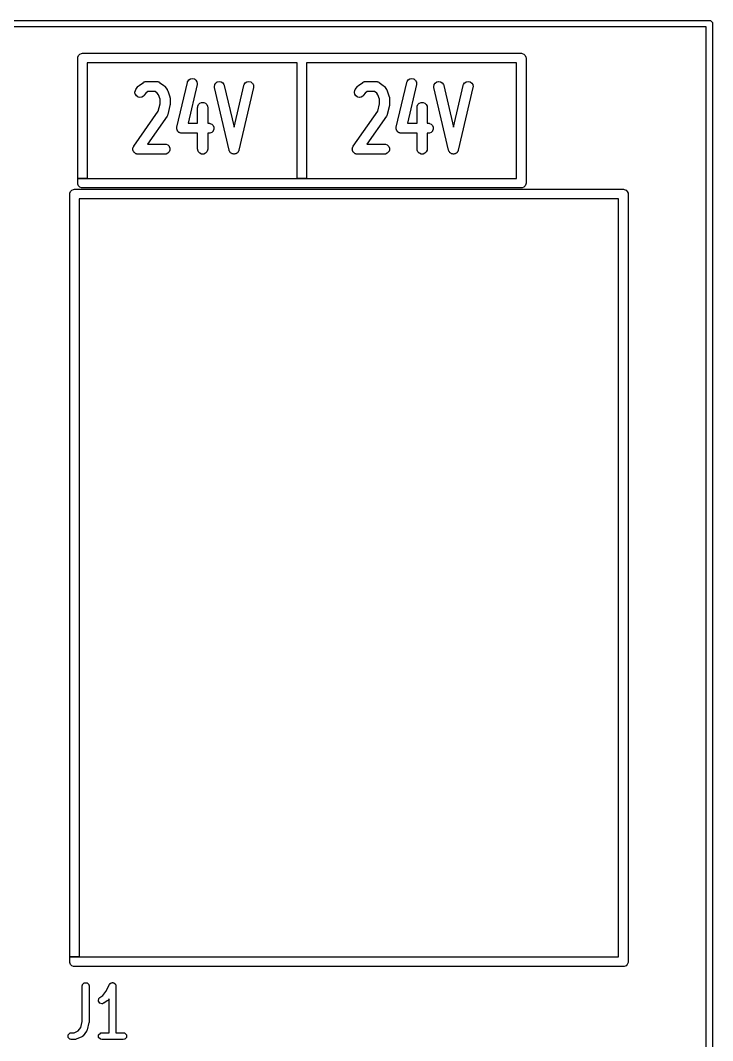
# Model space of a CAD drawing. Header units: inches. Extents: x 0 to 2.68, y 0 to 2.67.
# Drawn here: x 2.244 to 2.679, y 2.03 to 2.671 of the extents above; entities that cross this region are included whole.
import ezdxf

# ---------------------------------------------------------------- set-up
doc = ezdxf.new("R2010")
doc.units = ezdxf.units.IN
doc.header["$MEASUREMENT"] = 0
doc.layers.add('Edge.Cuts', color=254, linetype='CONTINUOUS', true_color=0xd0d2cd)

msp = doc.modelspace()

# ---------------------------------------------------------------- linework, layer by layer
at = {"layer": 'Edge.Cuts', "linetype": 'CONTINUOUS'}
for p, q in [((0, 2.67126), (2.67717, 2.67126)), ((2.67717, 2.67126), (2.67792, 2.67111)), ((2.67792, 2.67111), (2.67898, 2.67004)), ((2.67898, 2.67004), (2.67913, 2.66929)), ((2.67913, 2.66929), (2.67913, 0)), ((2.6752, 2.66732), (0.00197, 2.66732)), ((2.6752, 0.00197), (2.6752, 2.66732)), ((2.28051, 2.64764), (2.28057, 2.64821)), ((2.28057, 2.64821), (2.28101, 2.64928)), ((2.28101, 2.64928), (2.28182, 2.65009)), ((2.28182, 2.65009), (2.28289, 2.65053)), ((2.28289, 2.65053), (2.28346, 2.65059)), ((2.28346, 2.65059), (2.55906, 2.65059)), ((2.55906, 2.65059), (2.55963, 2.65053)), ((2.55963, 2.65053), (2.5607, 2.65009)), ((2.5607, 2.65009), (2.56151, 2.64928)), ((2.56151, 2.64928), (2.56195, 2.64821)), ((2.56195, 2.64821), (2.56201, 2.64764)), ((2.28051, 2.57185), (2.28051, 2.64764)), ((2.41831, 2.64469), (2.28642, 2.64469)), ((2.28642, 2.64469), (2.28642, 2.57185)), ((2.41831, 2.57185), (2.41831, 2.64469)), ((2.5561, 2.64469), (2.42421, 2.64469)), ((2.42421, 2.64469), (2.42421, 2.57185)), ((2.5561, 2.57185), (2.5561, 2.64469)), ((2.56201, 2.64764), (2.56201, 2.5689)), ((2.31697, 2.62779), (2.31829, 2.62966)), ((2.31829, 2.62966), (2.3183, 2.62968)), ((2.3183, 2.62968), (2.31852, 2.62993)), ((2.31852, 2.62993), (2.31855, 2.62998)), ((2.31855, 2.62998), (2.31858, 2.63003)), ((2.31858, 2.63003), (2.31863, 2.63007)), ((2.31863, 2.63007), (2.31867, 2.63012)), ((2.31867, 2.63012), (2.31872, 2.63016)), ((2.31872, 2.63016), (2.31877, 2.63019)), ((2.31877, 2.63019), (2.31902, 2.63041)), ((2.31902, 2.63041), (2.31904, 2.63042)), ((2.31904, 2.63042), (2.32166, 2.63229)), ((2.32166, 2.63229), (2.32168, 2.6323)), ((2.32168, 2.6323), (2.32171, 2.63232)), ((2.32171, 2.63233), (2.32177, 2.63237)), ((2.32171, 2.63232), (2.32171, 2.63233)), ((2.32177, 2.63237), (2.32182, 2.63239)), ((2.32182, 2.63239), (2.32218, 2.63259)), ((2.32218, 2.63259), (2.32223, 2.63261)), ((2.32223, 2.63261), (2.32254, 2.63269)), ((2.32254, 2.63269), (2.32284, 2.63281)), ((2.32284, 2.63281), (2.3229, 2.63282)), ((2.3229, 2.63282), (2.32331, 2.63286)), ((2.32331, 2.63286), (2.32335, 2.63287)), ((2.32335, 2.63287), (2.32343, 2.63288)), ((2.32343, 2.63288), (2.32343, 2.63288)), ((2.32343, 2.63288), (2.32347, 2.63288)), ((2.32347, 2.63288), (2.32349, 2.63288)), ((2.32349, 2.63288), (2.33005, 2.63288)), ((2.33005, 2.63288), (2.33007, 2.63288)), ((2.33007, 2.63288), (2.33011, 2.63288)), ((2.33011, 2.63288), (2.33011, 2.63288)), ((2.33011, 2.63288), (2.33019, 2.63287)), ((2.33019, 2.63287), (2.33023, 2.63286)), ((2.33023, 2.63286), (2.33065, 2.63282)), ((2.33065, 2.63282), (2.3307, 2.63281)), ((2.3307, 2.63281), (2.331, 2.63269)), ((2.331, 2.63269), (2.33131, 2.63261)), ((2.33131, 2.63261), (2.33137, 2.63259)), ((2.33137, 2.63259), (2.33173, 2.63239)), ((2.33173, 2.63239), (2.33177, 2.63237)), ((2.33177, 2.63237), (2.33183, 2.63233)), ((2.33183, 2.63233), (2.33183, 2.63232)), ((2.33183, 2.63232), (2.33187, 2.6323)), ((2.33187, 2.6323), (2.33188, 2.63229)), ((2.33188, 2.63229), (2.33451, 2.63042)), ((2.33451, 2.63042), (2.33452, 2.63041)), ((2.33452, 2.63041), (2.33477, 2.63019)), ((2.33477, 2.63019), (2.33483, 2.63016)), ((2.33483, 2.63016), (2.33487, 2.63012)), ((2.33487, 2.63012), (2.33491, 2.63007)), ((2.33491, 2.63007), (2.33496, 2.63003)), ((2.33496, 2.63003), (2.335, 2.62998)), ((2.335, 2.62998), (2.33503, 2.62993)), ((2.33503, 2.62993), (2.33525, 2.62968)), ((2.33525, 2.62968), (2.33526, 2.62966)), ((2.33526, 2.62966), (2.33657, 2.62779)), ((2.34273, 2.6042), (2.3493, 2.63232)), ((2.3493, 2.63234), (2.34949, 2.63289)), ((2.3493, 2.63232), (2.3493, 2.63234)), ((2.34949, 2.63289), (2.34951, 2.63294)), ((2.34951, 2.63294), (2.35018, 2.63388)), ((2.35543, 2.63089), (2.34977, 2.60663)), ((2.35018, 2.63388), (2.35024, 2.63393)), ((2.35024, 2.63393), (2.35122, 2.63454)), ((2.35122, 2.63454), (2.35129, 2.63456)), ((2.35129, 2.63456), (2.35243, 2.63475)), ((2.35243, 2.63475), (2.3525, 2.63475)), ((2.3525, 2.63475), (2.35363, 2.63449)), ((2.35363, 2.63449), (2.3537, 2.63446)), ((2.3537, 2.63446), (2.35463, 2.63378)), ((2.35463, 2.63378), (2.35468, 2.63373)), ((2.35468, 2.63373), (2.35529, 2.63275)), ((2.35529, 2.63275), (2.35532, 2.63268)), ((2.35532, 2.63268), (2.35551, 2.63154)), ((2.35551, 2.63148), (2.35543, 2.63091)), ((2.35543, 2.63091), (2.35543, 2.63089)), ((2.35551, 2.63154), (2.35551, 2.63148)), ((2.36628, 2.62967), (2.36646, 2.6308)), ((2.36628, 2.62961), (2.36628, 2.62967)), ((2.36635, 2.62903), (2.36628, 2.62961)), ((2.36636, 2.62902), (2.36635, 2.62903)), ((2.37554, 2.58965), (2.36636, 2.62902)), ((2.36646, 2.6308), (2.36649, 2.63088)), ((2.36649, 2.63088), (2.3671, 2.63185)), ((2.3671, 2.63185), (2.36715, 2.63191)), ((2.36715, 2.63191), (2.36809, 2.63258)), ((2.36809, 2.63258), (2.36816, 2.63261)), ((2.36816, 2.63261), (2.36928, 2.63287)), ((2.36928, 2.63287), (2.36936, 2.63288)), ((2.36936, 2.63288), (2.37049, 2.63269)), ((2.37049, 2.63269), (2.37057, 2.63266)), ((2.37057, 2.63266), (2.37154, 2.63205)), ((2.37154, 2.63205), (2.3716, 2.632)), ((2.3716, 2.632), (2.37227, 2.63107)), ((2.37227, 2.63107), (2.3723, 2.63101)), ((2.3723, 2.63101), (2.37248, 2.63047)), ((2.37248, 2.63047), (2.37249, 2.63045)), ((2.37249, 2.63045), (2.37861, 2.60422)), ((2.37861, 2.60422), (2.38473, 2.63045)), ((2.39086, 2.62902), (2.38168, 2.58965)), ((2.38473, 2.63047), (2.38492, 2.63101)), ((2.38473, 2.63045), (2.38473, 2.63047)), ((2.38492, 2.63101), (2.38495, 2.63107)), ((2.38495, 2.63107), (2.38562, 2.632)), ((2.38562, 2.632), (2.38567, 2.63205)), ((2.38567, 2.63205), (2.38665, 2.63266)), ((2.38665, 2.63266), (2.38672, 2.63269)), ((2.38672, 2.63269), (2.38786, 2.63288)), ((2.38786, 2.63288), (2.38794, 2.63287)), ((2.38794, 2.63287), (2.38906, 2.63261)), ((2.38906, 2.63261), (2.38913, 2.63258)), ((2.38913, 2.63258), (2.39007, 2.63191)), ((2.39007, 2.63191), (2.39012, 2.63185)), ((2.39012, 2.63185), (2.39073, 2.63088)), ((2.39073, 2.63088), (2.39075, 2.6308)), ((2.39075, 2.6308), (2.39094, 2.62967)), ((2.39087, 2.62903), (2.39086, 2.62902)), ((2.39094, 2.62961), (2.39087, 2.62903)), ((2.39094, 2.62967), (2.39094, 2.62961)), ((2.45477, 2.62779), (2.45608, 2.62966)), ((2.45608, 2.62966), (2.45609, 2.62968)), ((2.45609, 2.62968), (2.45631, 2.62993)), ((2.45631, 2.62993), (2.45634, 2.62998)), ((2.45634, 2.62998), (2.45638, 2.63003)), ((2.45638, 2.63003), (2.45643, 2.63007)), ((2.45643, 2.63007), (2.45647, 2.63012)), ((2.45647, 2.63012), (2.45651, 2.63016)), ((2.45651, 2.63016), (2.45656, 2.63019)), ((2.45656, 2.63019), (2.45682, 2.63041)), ((2.45682, 2.63041), (2.45683, 2.63042)), ((2.45683, 2.63042), (2.45946, 2.63229)), ((2.45946, 2.63229), (2.45947, 2.6323)), ((2.45947, 2.6323), (2.4595, 2.63232)), ((2.4595, 2.63232), (2.45951, 2.63233)), ((2.45951, 2.63233), (2.45957, 2.63237)), ((2.45957, 2.63237), (2.45961, 2.63239)), ((2.45961, 2.63239), (2.45997, 2.63259)), ((2.45997, 2.63259), (2.46003, 2.63261)), ((2.46003, 2.63261), (2.46034, 2.63269)), ((2.46034, 2.63269), (2.46063, 2.63281)), ((2.46063, 2.63281), (2.46069, 2.63282)), ((2.46069, 2.63282), (2.4611, 2.63286)), ((2.4611, 2.63286), (2.46115, 2.63287)), ((2.46115, 2.63287), (2.46123, 2.63288)), ((2.46123, 2.63288), (2.46123, 2.63288)), ((2.46123, 2.63288), (2.46127, 2.63288)), ((2.46127, 2.63288), (2.46129, 2.63288)), ((2.46129, 2.63288), (2.46785, 2.63288)), ((2.46785, 2.63288), (2.46787, 2.63288)), ((2.46787, 2.63288), (2.4679, 2.63288)), ((2.4679, 2.63288), (2.46791, 2.63288)), ((2.46791, 2.63288), (2.46798, 2.63287)), ((2.46798, 2.63287), (2.46803, 2.63286)), ((2.46803, 2.63286), (2.46844, 2.63282)), ((2.46844, 2.63282), (2.4685, 2.63281)), ((2.4685, 2.63281), (2.46879, 2.63269)), ((2.46879, 2.63269), (2.46911, 2.63261)), ((2.46911, 2.63261), (2.46916, 2.63259)), ((2.46916, 2.63259), (2.46952, 2.63239)), ((2.46952, 2.63239), (2.46956, 2.63237)), ((2.46956, 2.63237), (2.46963, 2.63233)), ((2.46963, 2.63233), (2.46963, 2.63232)), ((2.46963, 2.63232), (2.46966, 2.6323)), ((2.46966, 2.6323), (2.46968, 2.63229)), ((2.46968, 2.63229), (2.4723, 2.63042)), ((2.4723, 2.63042), (2.47232, 2.63041)), ((2.47232, 2.63041), (2.47257, 2.63019)), ((2.47257, 2.63019), (2.47262, 2.63016)), ((2.47262, 2.63016), (2.47266, 2.63012)), ((2.47266, 2.63012), (2.47271, 2.63007)), ((2.47271, 2.63007), (2.47275, 2.63003)), ((2.47275, 2.63003), (2.47279, 2.62998)), ((2.47279, 2.62998), (2.47282, 2.62993)), ((2.47282, 2.62993), (2.47304, 2.62968)), ((2.47304, 2.62968), (2.47305, 2.62966)), ((2.47305, 2.62966), (2.47437, 2.62779)), ((2.48053, 2.6042), (2.48709, 2.63232)), ((2.48709, 2.63232), (2.4871, 2.63234)), ((2.4871, 2.63234), (2.48728, 2.63289)), ((2.48728, 2.63289), (2.48731, 2.63294)), ((2.48731, 2.63294), (2.48798, 2.63388)), ((2.49322, 2.63089), (2.48756, 2.60663)), ((2.48798, 2.63388), (2.48804, 2.63393)), ((2.48804, 2.63393), (2.48901, 2.63454)), ((2.48901, 2.63454), (2.48909, 2.63456)), ((2.48909, 2.63456), (2.49022, 2.63475)), ((2.49022, 2.63475), (2.4903, 2.63475)), ((2.4903, 2.63475), (2.49142, 2.63449)), ((2.49142, 2.63449), (2.49149, 2.63446)), ((2.49149, 2.63446), (2.49243, 2.63378)), ((2.49243, 2.63378), (2.49248, 2.63373)), ((2.49248, 2.63373), (2.49309, 2.63275)), ((2.49309, 2.63275), (2.49312, 2.63268)), ((2.49312, 2.63268), (2.4933, 2.63154)), ((2.49323, 2.63091), (2.49322, 2.63089)), ((2.4933, 2.63148), (2.49323, 2.63091)), ((2.4933, 2.63154), (2.4933, 2.63148)), ((2.50407, 2.62967), (2.50426, 2.6308)), ((2.50407, 2.62961), (2.50407, 2.62967)), ((2.50415, 2.62903), (2.50407, 2.62961)), ((2.50415, 2.62902), (2.50415, 2.62903)), ((2.51334, 2.58965), (2.50415, 2.62902)), ((2.50426, 2.6308), (2.50429, 2.63088)), ((2.50429, 2.63088), (2.5049, 2.63185)), ((2.5049, 2.63185), (2.50495, 2.63191)), ((2.50495, 2.63191), (2.50588, 2.63258)), ((2.50588, 2.63258), (2.50595, 2.63261)), ((2.50595, 2.63261), (2.50708, 2.63287)), ((2.50708, 2.63287), (2.50715, 2.63288)), ((2.50715, 2.63288), (2.50829, 2.63269)), ((2.50829, 2.63269), (2.50836, 2.63266)), ((2.50836, 2.63266), (2.50934, 2.63205)), ((2.50934, 2.63205), (2.5094, 2.632)), ((2.5094, 2.632), (2.51007, 2.63107)), ((2.51007, 2.63107), (2.51009, 2.63101)), ((2.51009, 2.63101), (2.51028, 2.63047)), ((2.51028, 2.63047), (2.51029, 2.63045)), ((2.51029, 2.63045), (2.5164, 2.60422)), ((2.5164, 2.60422), (2.52252, 2.63045)), ((2.52866, 2.62902), (2.51947, 2.58965)), ((2.52252, 2.63045), (2.52253, 2.63047)), ((2.52253, 2.63047), (2.52271, 2.63101)), ((2.52271, 2.63101), (2.52274, 2.63107)), ((2.52274, 2.63107), (2.52341, 2.632)), ((2.52341, 2.632), (2.52347, 2.63205)), ((2.52347, 2.63205), (2.52445, 2.63266)), ((2.52445, 2.63266), (2.52452, 2.63269)), ((2.52452, 2.63269), (2.52566, 2.63288)), ((2.52566, 2.63288), (2.52573, 2.63287)), ((2.52573, 2.63287), (2.52685, 2.63261)), ((2.52685, 2.63261), (2.52692, 2.63258)), ((2.52692, 2.63258), (2.52786, 2.63191)), ((2.52786, 2.63191), (2.52791, 2.63185)), ((2.52791, 2.63185), (2.52852, 2.63088)), ((2.52852, 2.63088), (2.52855, 2.6308)), ((2.52855, 2.6308), (2.52874, 2.62967)), ((2.52874, 2.62961), (2.52866, 2.62903)), ((2.52866, 2.62903), (2.52866, 2.62902)), ((2.52874, 2.62967), (2.52874, 2.62961)), ((2.31641, 2.62609), (2.31666, 2.62721)), ((2.31641, 2.62601), (2.31641, 2.62609)), ((2.31661, 2.62488), (2.31641, 2.62601)), ((2.31664, 2.62481), (2.31661, 2.62488)), ((2.31726, 2.62383), (2.31664, 2.62481)), ((2.31666, 2.62721), (2.31668, 2.62727)), ((2.31668, 2.62727), (2.31696, 2.62777)), ((2.31696, 2.62777), (2.31697, 2.62779)), ((2.31731, 2.62378), (2.31726, 2.62383)), ((2.31825, 2.62312), (2.31731, 2.62378)), ((2.31832, 2.62309), (2.31825, 2.62312)), ((2.31945, 2.62284), (2.31832, 2.62309)), ((2.31952, 2.62284), (2.31945, 2.62284)), ((2.32066, 2.62304), (2.31952, 2.62284)), ((2.32073, 2.62306), (2.32066, 2.62304)), ((2.3217, 2.62368), (2.32073, 2.62306)), ((2.32175, 2.62372), (2.3217, 2.62368)), ((2.32212, 2.62416), (2.32175, 2.62372)), ((2.32213, 2.62418), (2.32212, 2.62416)), ((2.32314, 2.62561), (2.32213, 2.62418)), ((2.3245, 2.62658), (2.32314, 2.62561)), ((2.32904, 2.62658), (2.3245, 2.62658)), ((2.33041, 2.62561), (2.32904, 2.62658)), ((2.33116, 2.62453), (2.33041, 2.62561)), ((2.33215, 2.6217), (2.33116, 2.62453)), ((2.33657, 2.62779), (2.33658, 2.62777)), ((2.33658, 2.62777), (2.33665, 2.62764)), ((2.33665, 2.62764), (2.33668, 2.62761)), ((2.33668, 2.62761), (2.33671, 2.62757)), ((2.33671, 2.62757), (2.33678, 2.62741)), ((2.33678, 2.62741), (2.33686, 2.62727)), ((2.33686, 2.62727), (2.33688, 2.62721)), ((2.33688, 2.62721), (2.33689, 2.62717)), ((2.33689, 2.62717), (2.33696, 2.62704)), ((2.33696, 2.62704), (2.33696, 2.62702)), ((2.33696, 2.62702), (2.33827, 2.62327)), ((2.33827, 2.62327), (2.33828, 2.62325)), ((2.33828, 2.62325), (2.33836, 2.62294)), ((2.33836, 2.62294), (2.33838, 2.62288)), ((2.33838, 2.62288), (2.33839, 2.62283)), ((2.33839, 2.62283), (2.3384, 2.62276)), ((2.3384, 2.62276), (2.33842, 2.62269)), ((2.33842, 2.62269), (2.33842, 2.62263)), ((2.33842, 2.62263), (2.33842, 2.62257)), ((2.33842, 2.62257), (2.33845, 2.62225)), ((2.4542, 2.62609), (2.45445, 2.62721)), ((2.4542, 2.62601), (2.4542, 2.62609)), ((2.4544, 2.62488), (2.4542, 2.62601)), ((2.45443, 2.62481), (2.4544, 2.62488)), ((2.45505, 2.62383), (2.45443, 2.62481)), ((2.45445, 2.62721), (2.45447, 2.62727)), ((2.45447, 2.62727), (2.45476, 2.62777)), ((2.45476, 2.62777), (2.45477, 2.62779)), ((2.4551, 2.62378), (2.45505, 2.62383)), ((2.45605, 2.62312), (2.4551, 2.62378)), ((2.45612, 2.62309), (2.45605, 2.62312)), ((2.45724, 2.62284), (2.45612, 2.62309)), ((2.45732, 2.62284), (2.45724, 2.62284)), ((2.45845, 2.62304), (2.45732, 2.62284)), ((2.45853, 2.62306), (2.45845, 2.62304)), ((2.4595, 2.62368), (2.45853, 2.62306)), ((2.45954, 2.62372), (2.4595, 2.62368)), ((2.45992, 2.62416), (2.45954, 2.62372)), ((2.45993, 2.62418), (2.45992, 2.62416)), ((2.46093, 2.62561), (2.45993, 2.62418)), ((2.4623, 2.62658), (2.46093, 2.62561)), ((2.46684, 2.62658), (2.4623, 2.62658)), ((2.4682, 2.62561), (2.46684, 2.62658)), ((2.46896, 2.62453), (2.4682, 2.62561)), ((2.46995, 2.6217), (2.46896, 2.62453)), ((2.47437, 2.62779), (2.47438, 2.62777)), ((2.47438, 2.62777), (2.47445, 2.62764)), ((2.47445, 2.62764), (2.47447, 2.62761)), ((2.47447, 2.62761), (2.47451, 2.62757)), ((2.47451, 2.62757), (2.47458, 2.62741)), ((2.47458, 2.62741), (2.47466, 2.62727)), ((2.47466, 2.62727), (2.47468, 2.62721)), ((2.47468, 2.62721), (2.47469, 2.62717)), ((2.47469, 2.62717), (2.47475, 2.62704)), ((2.47475, 2.62704), (2.47476, 2.62702)), ((2.47476, 2.62702), (2.47607, 2.62327)), ((2.47607, 2.62327), (2.47608, 2.62325)), ((2.47608, 2.62325), (2.47615, 2.62294)), ((2.47615, 2.62294), (2.47617, 2.62288)), ((2.47617, 2.62288), (2.47619, 2.62283)), ((2.47619, 2.62283), (2.4762, 2.62276)), ((2.4762, 2.62276), (2.47621, 2.62269)), ((2.47621, 2.62269), (2.47622, 2.62263)), ((2.47622, 2.62263), (2.47621, 2.62257)), ((2.47621, 2.62257), (2.47625, 2.62225)), ((2.33106, 2.61417), (2.33215, 2.61885)), ((2.33215, 2.61885), (2.33215, 2.6217)), ((2.33837, 2.61777), (2.33706, 2.61214)), ((2.33838, 2.61783), (2.33837, 2.61779)), ((2.33837, 2.61779), (2.33837, 2.61777)), ((2.33839, 2.61789), (2.33838, 2.61783)), ((2.33838, 2.61783), (2.33838, 2.61783)), ((2.33842, 2.61812), (2.33839, 2.61789)), ((2.33845, 2.61836), (2.33842, 2.61812)), ((2.33845, 2.62225), (2.33845, 2.62223)), ((2.33845, 2.62223), (2.33845, 2.61848)), ((2.33845, 2.61848), (2.33845, 2.61846)), ((2.33845, 2.61846), (2.33845, 2.61842)), ((2.33845, 2.61842), (2.33845, 2.61842)), ((2.33845, 2.61842), (2.33845, 2.61836)), ((2.35577, 2.61661), (2.35578, 2.61663)), ((2.35577, 2.60663), (2.35577, 2.61661)), ((2.35578, 2.61663), (2.35583, 2.6172)), ((2.35583, 2.6172), (2.35585, 2.61726)), ((2.35585, 2.61726), (2.35629, 2.61832)), ((2.35629, 2.61832), (2.35633, 2.61839)), ((2.35633, 2.61839), (2.35714, 2.6192)), ((2.35714, 2.6192), (2.35721, 2.61925)), ((2.35721, 2.61925), (2.35827, 2.61969)), ((2.35827, 2.61969), (2.35835, 2.6197)), ((2.35835, 2.6197), (2.3595, 2.6197)), ((2.3595, 2.6197), (2.35958, 2.61969)), ((2.35958, 2.61969), (2.36064, 2.61925)), ((2.36064, 2.61925), (2.3607, 2.6192)), ((2.3607, 2.6192), (2.36152, 2.61839)), ((2.36152, 2.61839), (2.36156, 2.61832)), ((2.36156, 2.61832), (2.362, 2.61726)), ((2.362, 2.61726), (2.36202, 2.6172)), ((2.36202, 2.6172), (2.36207, 2.61663)), ((2.36207, 2.61663), (2.36207, 2.61661)), ((2.36207, 2.61661), (2.36207, 2.60663)), ((2.46886, 2.61417), (2.46995, 2.61885)), ((2.46995, 2.61885), (2.46995, 2.6217)), ((2.47616, 2.61777), (2.47485, 2.61214)), ((2.47617, 2.61779), (2.47616, 2.61777)), ((2.47619, 2.61789), (2.47617, 2.61783)), ((2.47617, 2.61783), (2.47617, 2.61783)), ((2.47617, 2.61783), (2.47617, 2.61779)), ((2.47621, 2.61812), (2.47619, 2.61789)), ((2.47624, 2.61836), (2.47621, 2.61812)), ((2.47625, 2.61846), (2.47624, 2.61842)), ((2.47624, 2.61842), (2.47624, 2.61842)), ((2.47624, 2.61842), (2.47624, 2.61836)), ((2.47625, 2.62225), (2.47625, 2.62223)), ((2.47625, 2.62223), (2.47625, 2.61848)), ((2.47625, 2.61848), (2.47625, 2.61846)), ((2.49357, 2.61663), (2.49363, 2.6172)), ((2.49357, 2.61661), (2.49357, 2.61663)), ((2.49357, 2.60663), (2.49357, 2.61661)), ((2.49363, 2.6172), (2.49364, 2.61726)), ((2.49364, 2.61726), (2.49408, 2.61832)), ((2.49408, 2.61832), (2.49412, 2.61839)), ((2.49412, 2.61839), (2.49494, 2.6192)), ((2.49494, 2.6192), (2.495, 2.61925)), ((2.495, 2.61925), (2.49607, 2.61969)), ((2.49607, 2.61969), (2.49614, 2.6197)), ((2.49614, 2.6197), (2.4973, 2.6197)), ((2.4973, 2.6197), (2.49737, 2.61969)), ((2.49737, 2.61969), (2.49843, 2.61925)), ((2.49843, 2.61925), (2.4985, 2.6192)), ((2.4985, 2.6192), (2.49931, 2.61839)), ((2.49931, 2.61839), (2.49936, 2.61832)), ((2.49936, 2.61832), (2.4998, 2.61726)), ((2.4998, 2.61726), (2.49981, 2.6172)), ((2.49981, 2.6172), (2.49987, 2.61663)), ((2.49987, 2.61663), (2.49987, 2.61661)), ((2.49987, 2.61661), (2.49987, 2.60663)), ((2.31566, 2.59217), (2.33106, 2.61417)), ((2.33657, 2.61105), (2.32429, 2.59351)), ((2.33658, 2.61107), (2.33657, 2.61105)), ((2.33683, 2.61151), (2.33658, 2.61107)), ((2.33684, 2.61152), (2.33683, 2.61151)), ((2.33686, 2.61157), (2.33684, 2.61152)), ((2.33687, 2.61158), (2.33686, 2.61158)), ((2.33686, 2.61158), (2.33686, 2.61157)), ((2.33686, 2.61157), (2.33686, 2.61157)), ((2.33688, 2.61163), (2.33687, 2.61158)), ((2.33687, 2.61158), (2.33687, 2.61158)), ((2.33689, 2.61164), (2.33688, 2.61163)), ((2.33705, 2.61212), (2.33689, 2.61164)), ((2.33706, 2.61214), (2.33705, 2.61212)), ((2.45346, 2.59217), (2.46886, 2.61417)), ((2.47437, 2.61105), (2.46209, 2.59351)), ((2.47438, 2.61107), (2.47437, 2.61105)), ((2.47462, 2.61151), (2.47438, 2.61107)), ((2.47463, 2.61152), (2.47462, 2.61151)), ((2.47466, 2.61157), (2.47463, 2.61152)), ((2.47468, 2.61163), (2.47466, 2.61158)), ((2.47466, 2.61158), (2.47466, 2.61158)), ((2.47466, 2.61158), (2.47466, 2.61158)), ((2.47466, 2.61158), (2.47466, 2.61157)), ((2.47466, 2.61157), (2.47466, 2.61157)), ((2.47485, 2.61212), (2.47468, 2.61164)), ((2.47468, 2.61164), (2.47468, 2.61163)), ((2.47485, 2.61214), (2.47485, 2.61212)), ((2.34265, 2.60361), (2.34271, 2.60401)), ((2.34266, 2.60355), (2.34265, 2.60361)), ((2.34271, 2.60323), (2.34266, 2.60355)), ((2.34271, 2.60406), (2.34272, 2.60414)), ((2.34271, 2.60401), (2.34271, 2.60406)), ((2.34272, 2.60414), (2.34273, 2.60418)), ((2.34272, 2.60414), (2.34272, 2.60414)), ((2.34273, 2.60418), (2.34273, 2.6042)), ((2.34977, 2.60663), (2.35577, 2.60663)), ((2.36207, 2.60663), (2.36286, 2.60663)), ((2.36286, 2.60663), (2.36288, 2.60663)), ((2.36288, 2.60663), (2.36346, 2.60658)), ((2.36346, 2.60658), (2.36351, 2.60656)), ((2.36351, 2.60656), (2.36458, 2.60612)), ((2.36458, 2.60612), (2.36464, 2.60608)), ((2.36464, 2.60608), (2.36546, 2.60526)), ((2.36546, 2.60526), (2.3655, 2.6052)), ((2.3655, 2.6052), (2.36594, 2.60414)), ((2.36594, 2.60414), (2.36595, 2.60406)), ((2.36595, 2.60406), (2.36595, 2.60291)), ((2.48045, 2.60361), (2.4805, 2.60401)), ((2.48045, 2.60355), (2.48045, 2.60361)), ((2.4805, 2.60323), (2.48045, 2.60355)), ((2.4805, 2.60406), (2.48052, 2.60414)), ((2.4805, 2.60401), (2.4805, 2.60406)), ((2.48052, 2.60414), (2.48053, 2.60418)), ((2.48052, 2.60414), (2.48052, 2.60414)), ((2.48053, 2.60418), (2.48053, 2.6042)), ((2.48756, 2.60663), (2.49357, 2.60663)), ((2.49987, 2.60663), (2.50066, 2.60663)), ((2.50066, 2.60663), (2.50068, 2.60663)), ((2.50068, 2.60663), (2.50125, 2.60658)), ((2.50125, 2.60658), (2.50131, 2.60656)), ((2.50131, 2.60656), (2.50237, 2.60612)), ((2.50237, 2.60612), (2.50244, 2.60608)), ((2.50244, 2.60608), (2.50325, 2.60526)), ((2.50325, 2.60526), (2.50329, 2.6052)), ((2.50329, 2.6052), (2.50373, 2.60414)), ((2.50373, 2.60414), (2.50375, 2.60406)), ((2.50375, 2.60406), (2.50375, 2.60291)), ((2.34271, 2.60291), (2.34271, 2.60323)), ((2.34272, 2.60283), (2.34271, 2.60291)), ((2.34281, 2.60263), (2.34272, 2.60283)), ((2.34284, 2.60241), (2.34281, 2.60263)), ((2.34287, 2.60234), (2.34284, 2.60241)), ((2.34304, 2.60207), (2.34287, 2.60234)), ((2.34316, 2.60177), (2.34304, 2.60207)), ((2.34321, 2.60171), (2.34316, 2.60177)), ((2.34336, 2.60155), (2.34321, 2.60171)), ((2.34348, 2.60136), (2.34336, 2.60155)), ((2.34353, 2.60131), (2.34348, 2.60136)), ((2.34379, 2.60112), (2.34353, 2.60131)), ((2.34402, 2.60089), (2.34379, 2.60112)), ((2.34408, 2.60085), (2.34402, 2.60089)), ((2.34429, 2.60076), (2.34408, 2.60085)), ((2.34447, 2.60064), (2.34429, 2.60076)), ((2.34454, 2.6006), (2.34447, 2.60064)), ((2.34485, 2.60053), (2.34454, 2.6006)), ((2.34515, 2.60041), (2.34485, 2.60053)), ((2.34521, 2.60039), (2.34515, 2.60041)), ((2.34561, 2.60035), (2.34521, 2.60039)), ((2.34566, 2.60034), (2.34561, 2.60035)), ((2.34574, 2.60034), (2.34566, 2.60034)), ((2.34578, 2.60034), (2.34574, 2.60034)), ((2.34574, 2.60034), (2.34574, 2.60034)), ((2.3458, 2.60034), (2.34578, 2.60034)), ((2.35577, 2.60034), (2.3458, 2.60034)), ((2.35577, 2.59036), (2.35577, 2.60034)), ((2.36286, 2.60034), (2.36207, 2.60034)), ((2.36207, 2.60034), (2.36207, 2.59036)), ((2.36288, 2.60034), (2.36286, 2.60034)), ((2.36346, 2.60039), (2.36288, 2.60034)), ((2.36351, 2.60041), (2.36346, 2.60039)), ((2.36458, 2.60085), (2.36351, 2.60041)), ((2.36464, 2.60089), (2.36458, 2.60085)), ((2.36546, 2.60171), (2.36464, 2.60089)), ((2.3655, 2.60177), (2.36546, 2.60171)), ((2.36594, 2.60283), (2.3655, 2.60177)), ((2.36595, 2.60291), (2.36594, 2.60283)), ((2.4805, 2.60291), (2.4805, 2.60323)), ((2.48052, 2.60283), (2.4805, 2.60291)), ((2.4806, 2.60263), (2.48052, 2.60283)), ((2.48064, 2.60241), (2.4806, 2.60263)), ((2.48066, 2.60234), (2.48064, 2.60241)), ((2.48084, 2.60207), (2.48066, 2.60234)), ((2.48096, 2.60177), (2.48084, 2.60207)), ((2.481, 2.60171), (2.48096, 2.60177)), ((2.48116, 2.60155), (2.481, 2.60171)), ((2.48127, 2.60136), (2.48116, 2.60155)), ((2.48133, 2.60131), (2.48127, 2.60136)), ((2.48159, 2.60112), (2.48133, 2.60131)), ((2.48182, 2.60089), (2.48159, 2.60112)), ((2.48188, 2.60085), (2.48182, 2.60089)), ((2.48208, 2.60076), (2.48188, 2.60085)), ((2.48226, 2.60064), (2.48208, 2.60076)), ((2.48233, 2.6006), (2.48226, 2.60064)), ((2.48265, 2.60053), (2.48233, 2.6006)), ((2.48294, 2.60041), (2.48265, 2.60053)), ((2.483, 2.60039), (2.48294, 2.60041)), ((2.48341, 2.60035), (2.483, 2.60039)), ((2.48345, 2.60034), (2.48341, 2.60035)), ((2.48353, 2.60034), (2.48345, 2.60034)), ((2.48354, 2.60034), (2.48353, 2.60034)), ((2.48358, 2.60034), (2.48354, 2.60034)), ((2.4836, 2.60034), (2.48358, 2.60034)), ((2.49357, 2.60034), (2.4836, 2.60034)), ((2.49357, 2.59036), (2.49357, 2.60034)), ((2.50066, 2.60034), (2.49987, 2.60034)), ((2.49987, 2.60034), (2.49987, 2.59036)), ((2.50068, 2.60034), (2.50066, 2.60034)), ((2.50125, 2.60039), (2.50068, 2.60034)), ((2.50131, 2.60041), (2.50125, 2.60039)), ((2.50237, 2.60085), (2.50131, 2.60041)), ((2.50244, 2.60089), (2.50237, 2.60085)), ((2.50325, 2.60171), (2.50244, 2.60089)), ((2.50329, 2.60177), (2.50325, 2.60171)), ((2.50373, 2.60283), (2.50329, 2.60177)), ((2.50375, 2.60291), (2.50373, 2.60283)), ((2.3151, 2.59047), (2.31515, 2.5907)), ((2.3151, 2.59039), (2.3151, 2.59047)), ((2.31515, 2.59094), (2.31516, 2.59101)), ((2.31515, 2.5907), (2.31515, 2.59094)), ((2.31516, 2.59101), (2.31528, 2.59129)), ((2.31528, 2.59129), (2.31535, 2.59159)), ((2.31535, 2.59159), (2.31537, 2.59165)), ((2.31537, 2.59165), (2.31559, 2.59205)), ((2.31559, 2.59205), (2.3156, 2.59208)), ((2.3156, 2.59208), (2.31563, 2.59212)), ((2.31563, 2.59212), (2.31565, 2.59215)), ((2.31565, 2.59215), (2.31566, 2.59217)), ((2.32429, 2.59351), (2.3353, 2.59351)), ((2.3353, 2.59351), (2.33532, 2.59351)), ((2.33532, 2.59351), (2.3359, 2.59345)), ((2.3359, 2.59345), (2.33595, 2.59344)), ((2.33595, 2.59344), (2.33702, 2.593)), ((2.33702, 2.593), (2.33708, 2.59296)), ((2.33708, 2.59296), (2.3379, 2.59214)), ((2.3379, 2.59214), (2.33794, 2.59208)), ((2.33794, 2.59208), (2.33838, 2.59101)), ((2.33838, 2.59101), (2.33839, 2.59094)), ((2.33839, 2.59094), (2.33839, 2.58979)), ((2.45289, 2.59047), (2.45294, 2.5907)), ((2.45289, 2.59039), (2.45289, 2.59047)), ((2.45294, 2.59094), (2.45296, 2.59101)), ((2.45294, 2.5907), (2.45294, 2.59094)), ((2.45296, 2.59101), (2.45308, 2.59129)), ((2.45308, 2.59129), (2.45314, 2.59159)), ((2.45314, 2.59159), (2.45316, 2.59165)), ((2.45316, 2.59165), (2.45339, 2.59205)), ((2.45339, 2.59205), (2.4534, 2.59208)), ((2.4534, 2.59208), (2.45343, 2.59212)), ((2.45343, 2.59212), (2.45345, 2.59215)), ((2.45345, 2.59215), (2.45346, 2.59217)), ((2.46209, 2.59351), (2.4731, 2.59351)), ((2.4731, 2.59351), (2.47312, 2.59351)), ((2.47312, 2.59351), (2.47369, 2.59345)), ((2.47369, 2.59345), (2.47375, 2.59344)), ((2.47375, 2.59344), (2.47481, 2.593)), ((2.47481, 2.593), (2.47488, 2.59296)), ((2.47488, 2.59296), (2.47569, 2.59214)), ((2.47569, 2.59214), (2.47573, 2.59208)), ((2.47573, 2.59208), (2.47617, 2.59101)), ((2.47617, 2.59101), (2.47619, 2.59094)), ((2.47619, 2.59094), (2.47619, 2.58979)), ((2.31515, 2.59009), (2.3151, 2.59039)), ((2.31515, 2.58979), (2.31515, 2.59009)), ((2.31516, 2.58971), (2.31515, 2.58979)), ((2.31525, 2.58949), (2.31516, 2.58971)), ((2.3153, 2.58926), (2.31525, 2.58949)), ((2.31532, 2.58919), (2.3153, 2.58926)), ((2.31549, 2.58893), (2.31532, 2.58919)), ((2.3156, 2.58865), (2.31549, 2.58893)), ((2.31565, 2.58858), (2.3156, 2.58865)), ((2.31582, 2.58841), (2.31565, 2.58858)), ((2.31594, 2.58821), (2.31582, 2.58841)), ((2.316, 2.58816), (2.31594, 2.58821)), ((2.31625, 2.58798), (2.316, 2.58816)), ((2.31646, 2.58777), (2.31625, 2.58798)), ((2.31653, 2.58772), (2.31646, 2.58777)), ((2.31675, 2.58763), (2.31653, 2.58772)), ((2.31694, 2.5875), (2.31675, 2.58763)), ((2.31701, 2.58747), (2.31694, 2.5875)), ((2.31731, 2.5874), (2.31701, 2.58747)), ((2.31759, 2.58728), (2.31731, 2.5874)), ((2.31765, 2.58727), (2.31759, 2.58728)), ((2.3181, 2.58722), (2.31765, 2.58727)), ((2.31813, 2.58722), (2.3181, 2.58722)), ((2.31819, 2.58722), (2.31813, 2.58722)), ((2.31822, 2.58721), (2.31819, 2.58722)), ((2.31824, 2.58721), (2.31822, 2.58721)), ((2.3353, 2.58721), (2.31824, 2.58721)), ((2.33532, 2.58721), (2.3353, 2.58721)), ((2.3359, 2.58727), (2.33532, 2.58721)), ((2.33595, 2.58728), (2.3359, 2.58727)), ((2.33702, 2.58772), (2.33595, 2.58728)), ((2.33708, 2.58777), (2.33702, 2.58772)), ((2.3379, 2.58858), (2.33708, 2.58777)), ((2.33794, 2.58865), (2.3379, 2.58858)), ((2.33838, 2.58971), (2.33794, 2.58865)), ((2.33839, 2.58979), (2.33838, 2.58971)), ((2.35578, 2.59034), (2.35577, 2.59036)), ((2.35583, 2.58977), (2.35578, 2.59034)), ((2.35585, 2.58971), (2.35583, 2.58977)), ((2.35629, 2.58865), (2.35585, 2.58971)), ((2.35633, 2.58858), (2.35629, 2.58865)), ((2.35714, 2.58777), (2.35633, 2.58858)), ((2.35721, 2.58772), (2.35714, 2.58777)), ((2.35827, 2.58728), (2.35721, 2.58772)), ((2.35835, 2.58727), (2.35827, 2.58728)), ((2.3595, 2.58727), (2.35835, 2.58727)), ((2.35958, 2.58728), (2.3595, 2.58727)), ((2.36064, 2.58772), (2.35958, 2.58728)), ((2.3607, 2.58777), (2.36064, 2.58772)), ((2.36152, 2.58858), (2.3607, 2.58777)), ((2.36156, 2.58865), (2.36152, 2.58858)), ((2.362, 2.58971), (2.36156, 2.58865)), ((2.36202, 2.58977), (2.362, 2.58971)), ((2.36207, 2.59034), (2.36202, 2.58977)), ((2.36207, 2.59036), (2.36207, 2.59034)), ((2.37555, 2.58963), (2.37554, 2.58965)), ((2.37564, 2.58935), (2.37555, 2.58963)), ((2.37565, 2.58929), (2.37564, 2.58935)), ((2.37568, 2.58922), (2.37565, 2.58929)), ((2.3757, 2.58919), (2.37568, 2.58922)), ((2.37573, 2.58908), (2.3757, 2.58919)), ((2.37576, 2.58903), (2.37573, 2.58908)), ((2.37604, 2.58864), (2.37576, 2.58903)), ((2.37629, 2.58824), (2.37604, 2.58864)), ((2.37634, 2.58818), (2.37629, 2.58824)), ((2.37639, 2.58814), (2.37634, 2.58818)), ((2.37643, 2.58809), (2.37639, 2.58814)), ((2.37649, 2.58804), (2.37643, 2.58809)), ((2.37689, 2.58779), (2.37649, 2.58804)), ((2.37728, 2.58751), (2.37689, 2.58779)), ((2.37735, 2.58748), (2.37728, 2.58751)), ((2.37741, 2.58747), (2.37735, 2.58748)), ((2.37747, 2.58743), (2.37741, 2.58747)), ((2.37754, 2.5874), (2.37747, 2.58743)), ((2.37801, 2.58733), (2.37754, 2.5874)), ((2.37847, 2.58722), (2.37801, 2.58733)), ((2.37854, 2.58722), (2.37847, 2.58722)), ((2.37861, 2.58723), (2.37854, 2.58722)), ((2.37867, 2.58722), (2.37861, 2.58723)), ((2.37875, 2.58722), (2.37867, 2.58722)), ((2.37921, 2.58733), (2.37875, 2.58722)), ((2.37968, 2.5874), (2.37921, 2.58733)), ((2.37975, 2.58743), (2.37968, 2.5874)), ((2.37981, 2.58747), (2.37975, 2.58743)), ((2.37987, 2.58748), (2.37981, 2.58747)), ((2.37994, 2.58751), (2.37987, 2.58748)), ((2.38033, 2.58779), (2.37994, 2.58751)), ((2.38073, 2.58804), (2.38033, 2.58779)), ((2.38079, 2.58809), (2.38073, 2.58804)), ((2.38083, 2.58814), (2.38079, 2.58809)), ((2.38088, 2.58818), (2.38083, 2.58814)), ((2.38093, 2.58824), (2.38088, 2.58818)), ((2.38118, 2.58864), (2.38093, 2.58824)), ((2.38146, 2.58903), (2.38118, 2.58864)), ((2.38148, 2.58908), (2.38146, 2.58903)), ((2.38152, 2.58919), (2.38148, 2.58908)), ((2.38154, 2.58922), (2.38152, 2.58919)), ((2.38157, 2.58929), (2.38154, 2.58922)), ((2.38158, 2.58935), (2.38157, 2.58929)), ((2.38167, 2.58963), (2.38158, 2.58935)), ((2.38168, 2.58965), (2.38167, 2.58963)), ((2.45294, 2.59009), (2.45289, 2.59039)), ((2.45294, 2.58979), (2.45294, 2.59009)), ((2.45296, 2.58971), (2.45294, 2.58979)), ((2.45305, 2.58949), (2.45296, 2.58971)), ((2.45309, 2.58926), (2.45305, 2.58949)), ((2.45312, 2.58919), (2.45309, 2.58926)), ((2.45328, 2.58893), (2.45312, 2.58919)), ((2.4534, 2.58865), (2.45328, 2.58893)), ((2.45344, 2.58858), (2.4534, 2.58865)), ((2.45361, 2.58841), (2.45344, 2.58858)), ((2.45374, 2.58821), (2.45361, 2.58841)), ((2.45379, 2.58816), (2.45374, 2.58821)), ((2.45404, 2.58798), (2.45379, 2.58816)), ((2.45426, 2.58777), (2.45404, 2.58798)), ((2.45432, 2.58772), (2.45426, 2.58777)), ((2.45454, 2.58763), (2.45432, 2.58772)), ((2.45474, 2.5875), (2.45454, 2.58763)), ((2.45481, 2.58747), (2.45474, 2.5875)), ((2.4551, 2.5874), (2.45481, 2.58747)), ((2.45539, 2.58728), (2.4551, 2.5874)), ((2.45544, 2.58727), (2.45539, 2.58728)), ((2.4559, 2.58722), (2.45544, 2.58727)), ((2.45593, 2.58722), (2.4559, 2.58722)), ((2.45598, 2.58722), (2.45593, 2.58722)), ((2.45602, 2.58721), (2.45598, 2.58722)), ((2.45604, 2.58721), (2.45602, 2.58721)), ((2.4731, 2.58721), (2.45604, 2.58721)), ((2.47312, 2.58721), (2.4731, 2.58721)), ((2.47369, 2.58727), (2.47312, 2.58721)), ((2.47375, 2.58728), (2.47369, 2.58727)), ((2.47481, 2.58772), (2.47375, 2.58728)), ((2.47488, 2.58777), (2.47481, 2.58772)), ((2.47569, 2.58858), (2.47488, 2.58777)), ((2.47573, 2.58865), (2.47569, 2.58858)), ((2.47617, 2.58971), (2.47573, 2.58865)), ((2.47619, 2.58979), (2.47617, 2.58971)), ((2.49357, 2.59034), (2.49357, 2.59036)), ((2.49363, 2.58977), (2.49357, 2.59034)), ((2.49364, 2.58971), (2.49363, 2.58977)), ((2.49408, 2.58865), (2.49364, 2.58971)), ((2.49412, 2.58858), (2.49408, 2.58865)), ((2.49494, 2.58777), (2.49412, 2.58858)), ((2.495, 2.58772), (2.49494, 2.58777)), ((2.49607, 2.58728), (2.495, 2.58772)), ((2.49614, 2.58727), (2.49607, 2.58728)), ((2.4973, 2.58727), (2.49614, 2.58727)), ((2.49737, 2.58728), (2.4973, 2.58727)), ((2.49843, 2.58772), (2.49737, 2.58728)), ((2.4985, 2.58777), (2.49843, 2.58772)), ((2.49931, 2.58858), (2.4985, 2.58777)), ((2.49936, 2.58865), (2.49931, 2.58858)), ((2.4998, 2.58971), (2.49936, 2.58865)), ((2.49981, 2.58977), (2.4998, 2.58971)), ((2.49987, 2.59034), (2.49981, 2.58977)), ((2.49987, 2.59036), (2.49987, 2.59034)), ((2.51334, 2.58963), (2.51334, 2.58965)), ((2.51344, 2.58935), (2.51334, 2.58963)), ((2.51345, 2.58929), (2.51344, 2.58935)), ((2.51347, 2.58922), (2.51345, 2.58929)), ((2.51349, 2.58919), (2.51347, 2.58922)), ((2.51353, 2.58908), (2.51349, 2.58919)), ((2.51355, 2.58903), (2.51353, 2.58908)), ((2.51383, 2.58864), (2.51355, 2.58903)), ((2.51408, 2.58824), (2.51383, 2.58864)), ((2.51413, 2.58818), (2.51408, 2.58824)), ((2.51419, 2.58814), (2.51413, 2.58818)), ((2.51423, 2.58809), (2.51419, 2.58814)), ((2.51428, 2.58804), (2.51423, 2.58809)), ((2.51468, 2.58779), (2.51428, 2.58804)), ((2.51507, 2.58751), (2.51468, 2.58779)), ((2.51514, 2.58748), (2.51507, 2.58751)), ((2.5152, 2.58747), (2.51514, 2.58748)), ((2.51526, 2.58743), (2.5152, 2.58747)), ((2.51533, 2.5874), (2.51526, 2.58743)), ((2.5158, 2.58733), (2.51533, 2.5874)), ((2.51626, 2.58722), (2.5158, 2.58733)), ((2.51634, 2.58722), (2.51626, 2.58722)), ((2.5164, 2.58723), (2.51634, 2.58722)), ((2.51647, 2.58722), (2.5164, 2.58723)), ((2.51655, 2.58722), (2.51647, 2.58722)), ((2.51701, 2.58733), (2.51655, 2.58722)), ((2.51748, 2.5874), (2.51701, 2.58733)), ((2.51755, 2.58743), (2.51748, 2.5874)), ((2.5176, 2.58747), (2.51755, 2.58743)), ((2.51767, 2.58748), (2.5176, 2.58747)), ((2.51774, 2.58751), (2.51767, 2.58748)), ((2.51812, 2.58779), (2.51774, 2.58751)), ((2.51853, 2.58804), (2.51812, 2.58779)), ((2.51858, 2.58809), (2.51853, 2.58804)), ((2.51862, 2.58814), (2.51858, 2.58809)), ((2.51867, 2.58818), (2.51862, 2.58814)), ((2.51873, 2.58824), (2.51867, 2.58818)), ((2.51898, 2.58864), (2.51873, 2.58824)), ((2.51925, 2.58903), (2.51898, 2.58864)), ((2.51928, 2.58908), (2.51925, 2.58903)), ((2.51932, 2.58919), (2.51928, 2.58908)), ((2.51934, 2.58922), (2.51932, 2.58919)), ((2.51936, 2.58929), (2.51934, 2.58922)), ((2.51937, 2.58935), (2.51936, 2.58929)), ((2.51947, 2.58963), (2.51937, 2.58935)), ((2.51947, 2.58965), (2.51947, 2.58963)), ((2.28051, 2.5689), (2.28051, 2.57185)), ((2.28051, 2.57185), (2.28642, 2.57185)), ((2.28642, 2.57185), (2.28051, 2.57185)), ((2.28642, 2.57185), (2.41831, 2.57185)), ((2.41831, 2.57185), (2.42421, 2.57185)), ((2.42421, 2.57185), (2.41831, 2.57185)), ((2.42421, 2.57185), (2.5561, 2.57185)), ((2.2768, 2.56458), (2.27788, 2.56503)), ((2.27788, 2.56503), (2.27846, 2.56509)), ((2.27846, 2.56509), (2.62311, 2.56509)), ((2.28057, 2.56832), (2.28051, 2.5689)), ((2.28101, 2.56726), (2.28057, 2.56832)), ((2.28182, 2.56644), (2.28101, 2.56726)), ((2.28289, 2.566), (2.28182, 2.56644)), ((2.28346, 2.56594), (2.28289, 2.566)), ((2.55906, 2.56594), (2.28346, 2.56594)), ((2.55963, 2.566), (2.55906, 2.56594)), ((2.5607, 2.56644), (2.55963, 2.566)), ((2.56151, 2.56726), (2.5607, 2.56644)), ((2.56195, 2.56832), (2.56151, 2.56726)), ((2.56201, 2.5689), (2.56195, 2.56832)), ((2.62311, 2.56509), (2.62369, 2.56503)), ((2.62369, 2.56503), (2.62477, 2.56458)), ((2.27546, 2.56209), (2.27552, 2.56267)), ((2.27546, 2.08265), (2.27546, 2.56209)), ((2.27552, 2.56267), (2.27597, 2.56375)), ((2.27597, 2.56375), (2.2768, 2.56458)), ((2.62011, 2.55909), (2.28146, 2.55909)), ((2.28146, 2.55909), (2.28146, 2.08265)), ((2.62011, 2.08265), (2.62011, 2.55909)), ((2.62477, 2.56458), (2.6256, 2.56375)), ((2.6256, 2.56375), (2.62605, 2.56267)), ((2.62605, 2.56267), (2.62611, 2.56209)), ((2.62611, 2.56209), (2.62611, 2.07965)), ((2.27546, 2.07965), (2.27546, 2.08265)), ((2.27546, 2.08265), (2.28146, 2.08265)), ((2.28146, 2.08265), (2.27546, 2.08265)), ((2.27552, 2.07906), (2.27546, 2.07965)), ((2.27597, 2.07798), (2.27552, 2.07906)), ((2.2768, 2.07715), (2.27597, 2.07798)), ((2.28146, 2.08265), (2.62011, 2.08265)), ((2.6256, 2.07798), (2.62477, 2.07715)), ((2.62605, 2.07906), (2.6256, 2.07798)), ((2.62611, 2.07965), (2.62605, 2.07906)), ((2.27788, 2.0767), (2.2768, 2.07715)), ((2.27846, 2.07665), (2.27788, 2.0767)), ((2.62311, 2.07665), (2.27846, 2.07665)), ((2.62369, 2.0767), (2.62311, 2.07665)), ((2.62477, 2.07715), (2.62369, 2.0767)), ((2.28327, 2.06441), (2.28342, 2.06517)), ((2.28342, 2.06517), (2.28348, 2.06527)), ((2.28348, 2.06527), (2.28454, 2.06633)), ((2.28454, 2.06633), (2.28468, 2.06639)), ((2.28468, 2.06639), (2.28619, 2.06639)), ((2.28619, 2.06639), (2.28633, 2.06633)), ((2.28633, 2.06633), (2.28739, 2.06527)), ((2.28739, 2.06527), (2.28744, 2.06517)), ((2.28744, 2.06517), (2.28759, 2.06441)), ((2.29821, 2.06102), (2.30037, 2.06534)), ((2.30037, 2.06534), (2.30039, 2.06538)), ((2.30039, 2.06538), (2.30086, 2.06598)), ((2.30086, 2.06598), (2.30095, 2.06605)), ((2.30095, 2.06605), (2.30122, 2.06614)), ((2.30122, 2.06614), (2.30141, 2.06633)), ((2.30141, 2.06633), (2.30155, 2.06639)), ((2.30155, 2.06639), (2.30198, 2.06639)), ((2.30198, 2.06639), (2.30238, 2.06652)), ((2.30238, 2.06652), (2.30253, 2.06651)), ((2.30253, 2.06651), (2.30278, 2.06639)), ((2.30278, 2.06639), (2.30306, 2.06639)), ((2.30306, 2.06639), (2.3032, 2.06633)), ((2.3032, 2.06633), (2.3035, 2.06603)), ((2.3035, 2.06603), (2.30388, 2.06584)), ((2.30388, 2.06584), (2.30398, 2.06573)), ((2.30398, 2.06573), (2.30407, 2.06546)), ((2.30407, 2.06546), (2.30426, 2.06527)), ((2.30426, 2.06527), (2.30432, 2.06517)), ((2.30432, 2.06517), (2.30447, 2.06441)), ((2.28327, 2.06437), (2.28327, 2.06441)), ((2.28327, 2.04214), (2.28327, 2.06437)), ((2.28759, 2.06441), (2.2876, 2.06437)), ((2.2876, 2.06437), (2.2876, 2.04188)), ((2.29436, 2.05718), (2.2963, 2.05847)), ((2.2963, 2.05847), (2.29821, 2.06102)), ((2.30447, 2.06441), (2.30447, 2.06437)), ((2.30447, 2.06437), (2.30447, 2.03504)), ((2.29343, 2.05503), (2.29373, 2.05651)), ((2.29346, 2.05488), (2.29343, 2.05503)), ((2.2943, 2.05363), (2.29346, 2.05488)), ((2.29373, 2.05651), (2.29378, 2.05661)), ((2.29378, 2.05661), (2.29433, 2.05715)), ((2.29442, 2.05355), (2.2943, 2.05363)), ((2.2943, 2.05363), (2.2943, 2.05363)), ((2.29433, 2.05715), (2.29436, 2.05718)), ((2.2959, 2.05325), (2.29442, 2.05355)), ((2.29601, 2.05326), (2.2959, 2.05325)), ((2.29672, 2.05356), (2.29601, 2.05326)), ((2.29676, 2.05357), (2.29672, 2.05356)), ((2.29901, 2.05507), (2.29676, 2.05357)), ((2.29904, 2.0551), (2.29901, 2.05507)), ((2.29927, 2.05533), (2.29904, 2.0551)), ((2.29951, 2.05555), (2.29927, 2.05533)), ((2.29954, 2.05558), (2.29951, 2.05555)), ((2.30014, 2.05638), (2.29954, 2.05558)), ((2.30014, 2.03504), (2.30014, 2.05638)), ((2.28231, 2.03833), (2.28327, 2.04214)), ((2.28753, 2.04135), (2.28641, 2.03685)), ((2.28754, 2.04139), (2.28753, 2.04135)), ((2.28755, 2.04162), (2.28754, 2.04139)), ((2.28759, 2.04184), (2.28755, 2.04162)), ((2.2876, 2.04188), (2.28759, 2.04184)), ((2.27442, 2.03363), (2.27448, 2.03377)), ((2.27442, 2.03212), (2.27442, 2.03363)), ((2.27448, 2.03377), (2.27554, 2.03484)), ((2.27554, 2.03484), (2.27564, 2.03489)), ((2.27564, 2.03489), (2.2764, 2.03504)), ((2.2764, 2.03504), (2.27643, 2.03504)), ((2.27643, 2.03504), (2.27822, 2.03504)), ((2.27822, 2.03504), (2.28066, 2.03613)), ((2.28066, 2.03613), (2.28231, 2.03833)), ((2.28339, 2.03271), (2.28319, 2.03254)), ((2.2836, 2.03286), (2.28339, 2.03271)), ((2.28367, 2.03295), (2.2836, 2.03286)), ((2.28368, 2.03297), (2.28367, 2.03295)), ((2.28376, 2.03305), (2.28368, 2.03297)), ((2.28379, 2.03308), (2.28376, 2.03305)), ((2.28604, 2.03608), (2.28379, 2.03308)), ((2.28606, 2.03611), (2.28604, 2.03608)), ((2.28607, 2.03612), (2.28606, 2.03612)), ((2.28606, 2.03612), (2.28606, 2.03611)), ((2.28623, 2.03646), (2.28607, 2.03612)), ((2.28639, 2.0368), (2.28623, 2.03646)), ((2.28623, 2.03646), (2.28623, 2.03646)), ((2.2864, 2.03682), (2.28639, 2.03681)), ((2.28639, 2.03681), (2.28639, 2.0368)), ((2.28641, 2.03685), (2.2864, 2.03682)), ((2.29354, 2.03363), (2.2936, 2.03377)), ((2.29354, 2.03212), (2.29354, 2.03363)), ((2.2936, 2.03377), (2.29466, 2.03484)), ((2.29466, 2.03484), (2.29477, 2.03489)), ((2.29477, 2.03489), (2.29552, 2.03504)), ((2.29552, 2.03504), (2.29556, 2.03504)), ((2.29556, 2.03504), (2.30014, 2.03504)), ((2.30447, 2.03504), (2.30906, 2.03504)), ((2.30906, 2.03504), (2.30909, 2.03504)), ((2.30909, 2.03504), (2.30985, 2.03489)), ((2.30985, 2.03489), (2.30995, 2.03484)), ((2.30995, 2.03484), (2.31101, 2.03377)), ((2.31101, 2.03377), (2.31107, 2.03363)), ((2.31107, 2.03363), (2.31107, 2.03212)), ((2.27448, 2.03199), (2.27442, 2.03212)), ((2.27554, 2.03092), (2.27448, 2.03199)), ((2.27564, 2.03087), (2.27554, 2.03092)), ((2.2764, 2.03072), (2.27564, 2.03087)), ((2.27643, 2.03071), (2.2764, 2.03072)), ((2.27868, 2.03071), (2.27643, 2.03071)), ((2.27872, 2.03072), (2.27868, 2.03071)), ((2.27874, 2.03072), (2.27872, 2.03072)), ((2.27878, 2.03072), (2.27874, 2.03072)), ((2.27913, 2.0308), (2.27878, 2.03072)), ((2.27948, 2.03087), (2.27913, 2.0308)), ((2.27951, 2.03088), (2.27948, 2.03087)), ((2.27953, 2.03089), (2.27951, 2.03088)), ((2.27956, 2.0309), (2.27953, 2.03089)), ((2.28294, 2.0324), (2.27956, 2.0309)), ((2.28297, 2.03242), (2.28294, 2.0324)), ((2.28307, 2.03249), (2.28297, 2.03242)), ((2.28309, 2.03249), (2.28307, 2.03249)), ((2.28319, 2.03254), (2.28309, 2.03249)), ((2.2936, 2.03199), (2.29354, 2.03212)), ((2.29466, 2.03092), (2.2936, 2.03199)), ((2.29477, 2.03087), (2.29466, 2.03092)), ((2.29552, 2.03072), (2.29477, 2.03087)), ((2.29556, 2.03071), (2.29552, 2.03072)), ((2.30906, 2.03071), (2.29556, 2.03071)), ((2.30909, 2.03072), (2.30906, 2.03071)), ((2.30985, 2.03087), (2.30909, 2.03072)), ((2.30995, 2.03092), (2.30985, 2.03087)), ((2.31101, 2.03199), (2.30995, 2.03092)), ((2.31107, 2.03212), (2.31101, 2.03199))]:
    msp.add_line(p, q, dxfattribs=at)

doc.saveas('drawing.dxf')
